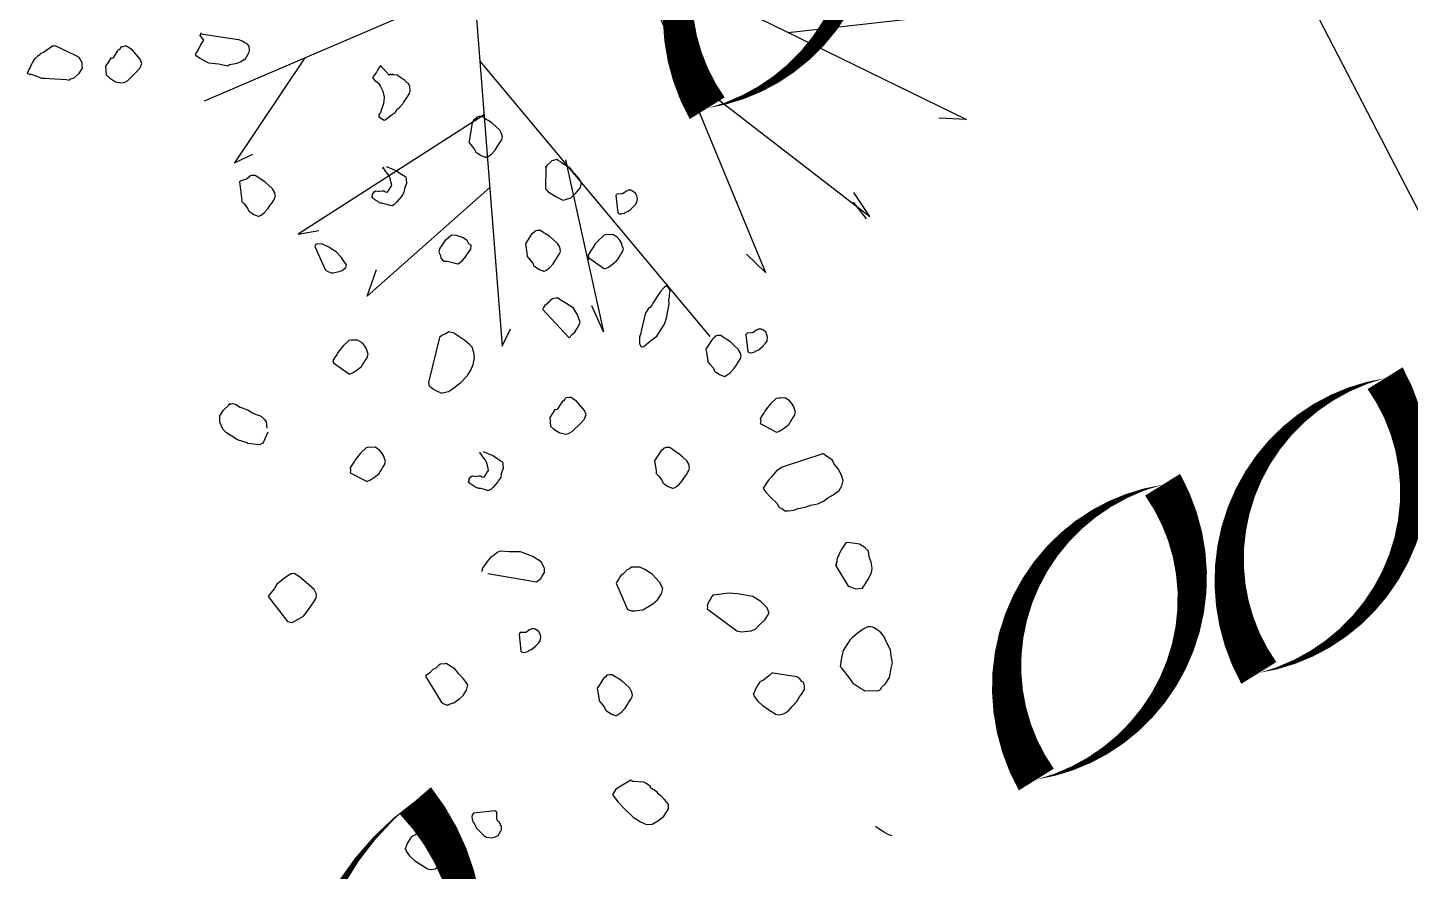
# Model space of a CAD drawing. Header units: millimetres. Extents: x 1754 to 2064, y 960 to 1845.
# Drawn here: x 1911.935 to 1913.611, y 1772.445 to 1773.469 of the extents above; entities that cross this region are included whole.
import ezdxf

# ---------------------------------------------------------------- set-up
doc = ezdxf.new("R2010")
doc.units = ezdxf.units.MM
for name, color, linetype in [('SRAFY-TERÉN', 252, 'Continuous'), ('T_stafaz', 7, 'Continuous'), ('zariz.predmety', 203, 'Continuous')]:
    doc.layers.add(name, color=color, linetype=linetype)

# ---------------------------------------------------------------- blocks, each defined once
blk = doc.blocks.new('STROMLIST03PUD')
at = {"linetype": 'Continuous'}
for p, q in [((-203.3, 822), (-204.2, 821.5)), ((-198.7, 824.8), (-203.3, 822)), ((-194.9, 824.6), (-198.7, 824.8)), ((-192, 823.9), (-194.9, 824.6)), ((-188, 821.4), (-192, 823.9)), ((-35.3, 822), (-42.8, 770.4)), ((-35.3, 822), (-36.2, 821.5)), ((-34.4, 822.6), (-35.3, 822)), ((-30.8, 824.7), (-34.4, 822.6)), ((-28, 826.4), (-30.8, 824.7)), ((-23.5, 829.1), (-28, 826.4)), ((-18.2, 828.6), (-23.5, 829.1)), ((-10.7, 830.6), (-18.2, 828.6)), ((-2.1, 830.8), (-10.7, 830.6)), ((4.6, 829.9), (-2.1, 830.8)), ((9.7, 825.5), (4.6, 829.9)), ((13, 820), (9.7, 825.5)), ((-204.8, 810), (-207.5, 803.8)), ((-204.2, 821.5), (-205.8, 818)), ((-205.8, 818), (-205.3, 817.1)), ((-205.3, 817.1), (-205.6, 815.7)), ((-205.6, 815.7), (-205.5, 813.2)), ((-205.5, 813.2), (-204.9, 812.3)), ((-204.9, 812.3), (-204.8, 810)), ((-186.3, 818.6), (-188, 821.4)), ((-184.5, 813.5), (-186.3, 818.6)), ((-183.2, 809.3), (-184.5, 813.5)), ((-183, 806.9), (-183.2, 809.3)), ((-183.2, 803.1), (-183, 806.9)), ((-118.5, 805.6), (-119.8, 803.6)), ((-116.5, 810.5), (-118.5, 805.6)), ((-111, 813.8), (-116.5, 810.5)), ((-106.8, 815), (-111, 813.8)), ((-102.1, 815.4), (-106.8, 815)), ((-99.2, 814.7), (-102.1, 815.4)), ((-95.3, 814.5), (-99.2, 814.7)), ((-92.2, 811.3), (-95.3, 814.5)), ((-90.1, 807.8), (-92.2, 811.3)), ((-88.4, 805), (-90.1, 807.8)), ((-87.3, 803.2), (-88.4, 805)), ((14.7, 811.1), (13, 820)), ((15.2, 804), (14.7, 811.1)), ((78, 806.9), (74.1, 800.9)), ((82.7, 813.5), (78, 806.9)), ((89.1, 817.4), (82.7, 813.5)), ((95.1, 819.7), (89.1, 817.4)), ((101.5, 817.4), (95.1, 819.7)), ((108.2, 816.5), (101.5, 817.4)), ((115.5, 814.6), (108.2, 816.5)), ((120.1, 811.1), (115.5, 814.6)), ((125.9, 803.6), (120.1, 811.1)), ((-207.5, 803.8), (-207, 802.8)), ((-207, 802.8), (-206.4, 801.9)), ((-206.4, 801.9), (-186.8, 794.7)), ((-186.8, 794.7), (-186, 795.2)), ((-186, 795.2), (-185, 795.8)), ((-185, 795.8), (-183.7, 797.8)), ((-183.7, 797.8), (-183.4, 799.2)), ((-183.4, 799.2), (-182.7, 802.2)), ((-182.7, 802.2), (-183.2, 803.1)), ((-119.8, 803.6), (-120.5, 800.7)), ((-120.5, 800.7), (-117.9, 792.2)), ((-117.9, 792.2), (-115.6, 786.2)), ((-85.7, 800.4), (-87.3, 803.2)), ((-84.2, 793.9), (-85.7, 800.4)), ((-83.3, 788.2), (-84.2, 793.9)), ((-83.4, 784.4), (-83.3, 788.2)), ((14.1, 781), (16.3, 789.8)), ((16.7, 797.4), (15.2, 804)), ((16.3, 796), (16.7, 797.4)), ((16.3, 789.8), (16.3, 796)), ((74.1, 800.9), (73.8, 799.4)), ((73.8, 799.4), (75.4, 796.8)), ((75.4, 796.8), (77.6, 793.1)), ((77.6, 793.1), (79.3, 790.3)), ((79.3, 790.3), (80.9, 787.7)), ((129.8, 797.1), (125.9, 803.6)), ((129.2, 785.6), (131.9, 793.4)), ((130.9, 795.3), (129.8, 797.1)), ((131.9, 793.4), (130.9, 795.3)), ((189.1, 789.3), (185.4, 787.1)), ((195.6, 790.8), (189.1, 789.3)), ((205.6, 790.7), (195.6, 790.8)), ((214.2, 790.8), (205.6, 790.7)), ((223.6, 787.7), (214.2, 790.8)), ((-218.6, 774), (-220.3, 770.4)), ((-214, 776.6), (-218.6, 774)), ((-211.3, 778.3), (-214, 776.6)), ((-206.8, 781.1), (-211.3, 778.3)), ((-200.8, 783.4), (-206.8, 781.1)), ((-194.7, 785.8), (-200.8, 783.4)), ((-190, 786.2), (-194.7, 785.8)), ((-185.6, 785.1), (-190, 786.2)), ((-183.1, 782.9), (-185.6, 785.1)), ((-182, 781.1), (-183.1, 782.9)), ((-179.8, 777.4), (-182, 781.1)), ((-178.1, 774.6), (-179.8, 777.4)), ((-175.4, 770.1), (-178.1, 774.6)), ((-115.6, 786.2), (-112.8, 781.6)), ((-112.8, 781.6), (-111.8, 779.9)), ((-111.8, 779.9), (-110.1, 777.1)), ((-110.1, 777.1), (-107.4, 772.5)), ((-107.4, 772.5), (-104.4, 771.9)), ((-104.4, 771.9), (-101.9, 769.6)), ((-101.9, 769.6), (-84.7, 782.4)), ((-84.7, 782.4), (-83.8, 783)), ((-83.8, 783), (-83.4, 784.4)), ((12.1, 769.9), (13.2, 774.3)), ((13.2, 774.3), (14.1, 781)), ((80.9, 787.7), (83.4, 785.4)), ((83.4, 785.4), (85.1, 782.6)), ((85.1, 782.6), (87.7, 780.5)), ((87.7, 780.5), (89.7, 779.2)), ((89.7, 779.2), (90.7, 777.4)), ((90.7, 777.4), (91.7, 778)), ((91.7, 778), (92.2, 777.1)), ((92.2, 777.1), (92.7, 776.1)), ((92.7, 776.1), (122.1, 778.9)), ((122.1, 778.9), (129.2, 785.6)), ((178.7, 781.9), (177, 778.4)), ((177, 778.4), (177.1, 772.2)), ((177.1, 772.2), (178.7, 763.2)), ((180.8, 784.4), (178.7, 781.9)), ((185.4, 787.1), (180.8, 784.4)), ((229.3, 786.2), (223.6, 787.7)), ((234.5, 781.9), (229.3, 786.2)), ((243.6, 775), (234.5, 781.9)), ((248.5, 766.7), (243.6, 775)), ((-423.9, 754.5), (-424.9, 754.1)), ((-419.4, 757.3), (-423.9, 754.5)), ((-415.6, 757.1), (-419.4, 757.3)), ((-412.6, 756.4), (-415.6, 757.1)), ((-408.6, 753.8), (-412.6, 756.4)), ((-220.6, 769), (-221, 767.5)), ((-221, 767.5), (-219.9, 765.7)), ((-220.3, 770.4), (-220.6, 769)), ((-219.9, 765.7), (-219.2, 762.4)), ((-219.2, 762.4), (-212.6, 751.5)), ((-176.8, 751.8), (-172.8, 755.5)), ((-173, 764.1), (-175.4, 770.1)), ((-172.1, 758.5), (-173, 764.1)), ((-172.8, 755.5), (-171.9, 756.1)), ((-172.4, 756.9), (-172.1, 758.5)), ((-171.9, 756.1), (-172.4, 756.9)), ((-42.8, 770.4), (-41.7, 762.4)), ((-41.7, 762.4), (-37.7, 753.6)), ((8.1, 753.8), (10.5, 760.2)), ((10.5, 760.2), (11, 765.5)), ((11, 765.5), (12.1, 769.9)), ((178.7, 763.2), (180.7, 755.7)), ((180.7, 755.7), (181.9, 751.6)), ((250.4, 761.6), (248.5, 766.7)), ((248.9, 749.6), (251.8, 755.1)), ((252, 759), (250.4, 761.6)), ((251.8, 755.1), (252, 759)), ((-425.4, 742.5), (-428.2, 736.3)), ((-424.9, 754.1), (-426.5, 750.5)), ((-426.5, 750.5), (-425.9, 749.6)), ((-425.9, 749.6), (-426.3, 748.2)), ((-426.3, 748.2), (-426.1, 745.8)), ((-426.1, 745.8), (-425.6, 744.9)), ((-425.6, 744.9), (-425.4, 742.5)), ((-407, 751.1), (-408.6, 753.8)), ((-405.2, 746), (-407, 751.1)), ((-403.9, 741.8), (-405.2, 746)), ((-403.7, 739.4), (-403.9, 741.8)), ((-403.8, 735.6), (-403.7, 739.4)), ((-301, 741.8), (-301.9, 741.3)), ((-301.9, 741.3), (-301.2, 737.9)), ((-301.2, 737.9), (-298.9, 731.9)), ((-296.9, 743), (-301, 741.8)), ((-293.9, 742.3), (-296.9, 743)), ((-291.4, 740.1), (-293.9, 742.3)), ((-287.9, 738.5), (-291.4, 740.1)), ((-285.4, 736.3), (-287.9, 738.5)), ((-212.6, 751.5), (-212, 750.6)), ((-212, 750.6), (-198.4, 746.4)), ((-198.4, 746.4), (-197.8, 745.5)), ((-197.8, 745.5), (-193.6, 746.7)), ((-193.6, 746.7), (-187, 748.3)), ((-187, 748.3), (-183.2, 748)), ((-183.2, 748), (-182.3, 748.6)), ((-182.3, 748.6), (-181.4, 749.2)), ((-181.4, 749.2), (-176.8, 751.8)), ((-37.7, 753.6), (-35.8, 748.5)), ((-35.8, 748.5), (-34.2, 745.8)), ((-34.2, 745.8), (-31.4, 741.3)), ((-31.4, 741.3), (-29.8, 738.5)), ((-29.8, 738.5), (-24.1, 739.4)), ((-24.1, 739.4), (-16.7, 741.4)), ((-16.7, 741.4), (-5.6, 745.6)), ((-5.6, 745.6), (-1.7, 745.4)), ((-1.7, 745.4), (-0.8, 745.9)), ((-0.8, 745.9), (1.9, 747.6)), ((1.9, 747.6), (6.5, 750.4)), ((6.5, 750.4), (8.1, 753.8)), ((181.9, 751.6), (184.2, 747.9)), ((184.2, 747.9), (189.6, 738.8)), ((189.6, 738.8), (196.7, 733.1)), ((236.1, 735.7), (239.8, 737.9)), ((239.8, 737.9), (242.5, 739.6)), ((242.5, 739.6), (245.3, 741.1)), ((245.3, 741.1), (248.9, 749.6)), ((-428.2, 736.3), (-427.6, 735.4)), ((-427.6, 735.4), (-427.1, 734.4)), ((-427.1, 734.4), (-407.5, 727.2)), ((-407.5, 727.2), (-406.6, 727.8)), ((-406.6, 727.8), (-405.7, 728.2)), ((-405.7, 728.2), (-404.4, 730.4)), ((-404.4, 730.4), (-404.1, 731.8)), ((-404.1, 731.8), (-403.3, 734.7)), ((-403.3, 734.7), (-403.8, 735.6)), ((-298.9, 731.9), (-295, 725.6)), ((-295, 725.6), (-292.3, 721)), ((-292.3, 721), (-290.1, 717.3)), ((-280.4, 734.3), (-285.4, 736.3)), ((-273.8, 729.6), (-280.4, 734.3)), ((-266.7, 723.9), (-273.8, 729.6)), ((-261.1, 718.7), (-266.7, 723.9)), ((196.7, 733.1), (205.3, 727.1)), ((205.3, 727.1), (206.3, 727.7)), ((206.3, 727.7), (207.7, 727.4)), ((207.7, 727.4), (208.6, 727.9)), ((208.6, 727.9), (224.1, 731)), ((224.1, 731), (229.8, 731.9)), ((229.8, 731.9), (236.1, 735.7)), ((-388.4, 705.4), (-389.7, 703.4)), ((-386.4, 710.3), (-388.4, 705.4)), ((-380.9, 713.7), (-386.4, 710.3)), ((-376.7, 714.9), (-380.9, 713.7)), ((-372, 715.2), (-376.7, 714.9)), ((-369.1, 714.6), (-372, 715.2)), ((-365.2, 714.3), (-369.1, 714.6)), ((-362.1, 711.2), (-365.2, 714.3)), ((-360, 707.7), (-362.1, 711.2)), ((-358.3, 704.9), (-360, 707.7)), ((-357.2, 703.1), (-358.3, 704.9)), ((-290.1, 717.3), (-289, 715.6)), ((-289, 715.6), (-288.4, 714.6)), ((-288.4, 714.6), (-286.8, 711.9)), ((-286.8, 711.9), (-287.1, 710.4)), ((-287.1, 710.4), (-283.3, 704)), ((-256.2, 710.4), (-261.1, 718.7)), ((-252.3, 704), (-256.2, 710.4)), ((-497.8, 689.3), (-498.9, 684.9)), ((-496, 690.4), (-497.8, 689.3)), ((-493.3, 692), (-496, 690.4)), ((-490.6, 693.6), (-493.3, 692)), ((-481.4, 699.1), (-490.6, 693.6)), ((-474.9, 700.7), (-481.4, 699.1)), ((-466.5, 703.2), (-474.9, 700.7)), ((-459.4, 703.8), (-466.5, 703.2)), ((-454.8, 700.2), (-459.4, 703.8)), ((-450.8, 691.5), (-454.8, 700.2)), ((-448.7, 684.1), (-450.8, 691.5)), ((-389.7, 703.4), (-390.4, 700.4)), ((-390.4, 700.4), (-387.8, 692.1)), ((-387.8, 692.1), (-385.5, 686.1)), ((-355.6, 700.3), (-357.2, 703.1)), ((-354.1, 693.8), (-355.6, 700.3)), ((-353.2, 688.1), (-354.1, 693.8)), ((-353.3, 684.3), (-353.2, 688.1)), ((-283.3, 704), (-282.8, 703.1)), ((-282.8, 703.1), (-266, 689.6)), ((-266, 689.6), (-264, 688.3)), ((-264, 688.3), (-260.3, 684.3)), ((-250.6, 695.1), (-252.3, 704)), ((-247.9, 684.3), (-250.6, 695.1)), ((408.6, 686.5), (414.2, 690)), ((414.2, 690), (417, 693.1)), ((-498.9, 684.9), (-499.3, 683.4)), ((-499.3, 683.4), (-496.7, 675.1)), ((-496.7, 675.1), (-495.6, 673.3)), ((-495.6, 673.3), (-496.5, 672.7)), ((-495.6, 673.3), (-472.3, 661.3)), ((-459, 667.9), (-450.4, 674.4)), ((-450.4, 674.4), (-449.7, 677.3)), ((-449.7, 677.3), (-448.7, 684.1)), ((-385.5, 686.1), (-382.7, 681.5)), ((-382.7, 681.5), (-381.6, 679.7)), ((-381.6, 679.7), (-380, 677)), ((-380, 677), (-377.2, 672.4)), ((-377.2, 672.4), (-374.3, 671.7)), ((-374.3, 671.7), (-354.6, 682.3)), ((-374.3, 671.7), (-371.7, 669.5)), ((-354.6, 682.3), (-353.7, 682.9)), ((-353.7, 682.9), (-353.3, 684.3)), ((-260.3, 684.3), (-256.9, 682.7)), ((-256.9, 682.7), (-253.4, 681.1)), ((-253.4, 681.1), (-249.6, 680.9)), ((-249.6, 680.9), (-248.6, 681.4)), ((-248.6, 681.4), (-247.9, 684.3)), ((92.4, 675.4), (82.4, 669.4)), ((102.7, 679.1), (92.4, 675.4)), ((109.4, 678.2), (102.7, 679.1)), ((114.4, 670), (109.4, 678.2)), ((193.7, 674.6), (177.1, 650.6)), ((194.8, 675.3), (193.7, 674.6)), ((197.1, 676.6), (194.8, 675.3)), ((201.2, 677.5), (197.1, 676.6)), ((203.5, 679), (201.2, 677.5)), ((205.3, 678.4), (203.5, 679)), ((207.1, 678), (205.3, 678.4)), ((211.4, 676), (207.1, 678)), ((214.9, 670.3), (211.4, 676)), ((398.3, 680.3), (400.6, 681.7)), ((400.6, 681.7), (408.6, 686.5)), ((-472.3, 661.3), (-468.1, 662.5)), ((-468.1, 662.5), (-463.5, 665.3)), ((-463.5, 665.3), (-459, 667.9)), ((-125.9, 654.7), (-126.2, 653.3)), ((-124.2, 658.2), (-125.9, 654.7)), ((-119.7, 660.9), (-124.2, 658.2)), ((-116.9, 662.5), (-119.7, 660.9)), ((-112.4, 665.3), (-116.9, 662.5)), ((-106.4, 667.6), (-112.4, 665.3)), ((-100.4, 670.1), (-106.4, 667.6)), ((-95.6, 670.4), (-100.4, 670.1)), ((-91.2, 669.3), (-95.6, 670.4)), ((-88.7, 667.2), (-91.2, 669.3)), ((-87.6, 665.3), (-88.7, 667.2)), ((-85.4, 661.6), (-87.6, 665.3)), ((-83.7, 658.9), (-85.4, 661.6)), ((-81, 654.4), (-83.7, 658.9)), ((-78.7, 648.4), (-81, 654.4)), ((71.6, 654.3), (66.2, 644.8)), ((82.4, 669.4), (71.6, 654.3)), ((117.4, 660.7), (114.4, 670)), ((119.3, 655.6), (117.4, 660.7)), ((119.3, 649.4), (119.3, 655.6)), ((216.9, 666.8), (214.9, 670.3)), ((220.4, 661.2), (216.9, 666.8)), ((223.3, 653.6), (220.4, 661.2)), ((-572.6, 638.1), (-577.2, 635.5)), ((-566.5, 640.6), (-572.6, 638.1)), ((-560.5, 642.9), (-566.5, 640.6)), ((-555.8, 643.2), (-560.5, 642.9)), ((-551.4, 642.2), (-555.8, 643.2)), ((-548.9, 640), (-551.4, 642.2)), ((-547.8, 638.1), (-548.9, 640)), ((-545.6, 634.6), (-547.8, 638.1)), ((-422.2, 637.9), (-425, 636.2)), ((-417.7, 640.7), (-422.2, 637.9)), ((-411.7, 643), (-417.7, 640.7)), ((-405.7, 645.4), (-411.7, 643)), ((-400.9, 645.8), (-405.7, 645.4)), ((-396.6, 644.7), (-400.9, 645.8)), ((-394, 642.5), (-396.6, 644.7)), ((-392.9, 640.7), (-394, 642.5)), ((-390.7, 637), (-392.9, 640.7)), ((-126.2, 653.3), (-126.6, 651.8)), ((-126.6, 651.8), (-125.5, 649.9)), ((-125.5, 649.9), (-124.8, 646.7)), ((-124.8, 646.7), (-118.2, 635.7)), ((-82.4, 636.1), (-78.4, 639.8)), ((-77.7, 642.7), (-78.7, 648.4)), ((-78.4, 639.8), (-77.5, 640.4)), ((-78.1, 641.2), (-77.7, 642.7)), ((-77.5, 640.4), (-78.1, 641.2)), ((66.2, 644.8), (60.4, 627.7)), ((111.5, 633.5), (114.9, 638)), ((114.9, 638), (119.3, 649.4)), ((177.1, 650.6), (175.9, 649.9)), ((175.9, 649.9), (177.5, 644.7)), ((177.5, 644.7), (179.3, 636.5)), ((226.3, 646.1), (223.3, 653.6)), ((225.4, 634.7), (226.8, 640.1)), ((226.8, 640.1), (226.3, 646.1)), ((-586.5, 626.1), (-586.8, 624.7)), ((-586.8, 624.7), (-585.7, 622.9)), ((-586.1, 627.6), (-586.5, 626.1)), ((-584.5, 631), (-586.1, 627.6)), ((-585.7, 622.9), (-585, 619.6)), ((-579.9, 633.8), (-584.5, 631)), ((-577.2, 635.5), (-579.9, 633.8)), ((-544, 631.8), (-545.6, 634.6)), ((-541.2, 627.2), (-544, 631.8)), ((-538.8, 621.2), (-541.2, 627.2)), ((-537.9, 615.5), (-538.8, 621.2)), ((-431.6, 628.6), (-431.9, 627.1)), ((-431.9, 627.1), (-430.8, 625.3)), ((-431.2, 630), (-431.6, 628.6)), ((-429.6, 633.6), (-431.2, 630)), ((-430.8, 625.3), (-430.1, 622)), ((-430.1, 622), (-423.5, 611.1)), ((-425, 636.2), (-429.6, 633.6)), ((-389.1, 634.2), (-390.7, 637)), ((-386.3, 629.7), (-389.1, 634.2)), ((-384, 623.7), (-386.3, 629.7)), ((-383, 618), (-384, 623.7)), ((-335.3, 623.2), (-343.5, 618.2)), ((-327.1, 628.1), (-335.3, 623.2)), ((-317.6, 628.9), (-327.1, 628.1)), ((-308.4, 628.1), (-317.6, 628.9)), ((-304.3, 623.2), (-308.4, 628.1)), ((-300.4, 616.8), (-304.3, 623.2)), ((-118.2, 635.7), (-117.6, 634.8)), ((-117.6, 634.8), (-104, 630.7)), ((-104, 630.7), (-103.4, 629.7)), ((-103.4, 629.7), (-99.2, 631)), ((-99.2, 631), (-92.7, 632.5)), ((-92.7, 632.5), (-88.8, 632.2)), ((-88.8, 632.2), (-87.9, 632.8)), ((-87.9, 632.8), (-87, 633.3)), ((-87, 633.3), (-82.4, 636.1)), ((60.4, 627.7), (59.5, 627.1)), ((59.5, 627.1), (61.1, 624.3)), ((61.1, 624.3), (62.2, 622.6)), ((62.2, 622.6), (64.4, 618.9)), ((71.5, 613.2), (111.5, 633.5)), ((179.3, 636.5), (179.1, 631.7)), ((179.1, 631.7), (179.8, 630.6)), ((179.8, 630.6), (180.5, 629.5)), ((180.5, 629.5), (183.9, 623.7)), ((183.9, 623.7), (188.5, 618.7)), ((199.2, 618.9), (206.7, 621.9)), ((206.7, 621.9), (212.4, 625.3)), ((212.4, 625.3), (215.8, 627.3)), ((215.8, 627.3), (220.4, 630.1)), ((220.4, 630.1), (222.7, 631.5)), ((222.7, 631.5), (225.4, 634.7)), ((-585, 619.6), (-583.9, 617.8)), ((-583.9, 617.8), (-583.3, 616.8)), ((-583.3, 616.8), (-564.2, 603.5)), ((-563.6, 602.6), (-559.4, 603.9)), ((-559.4, 603.9), (-552.9, 605.3)), ((-552.9, 605.3), (-549, 605.2)), ((-549, 605.2), (-548.1, 605.8)), ((-548.1, 605.8), (-547.2, 606.3)), ((-547.2, 606.3), (-542.6, 609)), ((-542.6, 609), (-538.6, 612.7)), ((-538.6, 612.7), (-537.7, 613.2)), ((-538.3, 614.1), (-537.9, 615.5)), ((-537.7, 613.2), (-538.3, 614.1)), ((-423.5, 611.1), (-423, 610.2)), ((-423, 610.2), (-409.3, 606)), ((-409.3, 606), (-408.7, 605.1)), ((-408.7, 605.1), (-404.6, 606.3)), ((-404.6, 606.3), (-398, 607.9)), ((-398, 607.9), (-394.2, 607.6)), ((-394.2, 607.6), (-393.3, 608.2)), ((-393.3, 608.2), (-392.3, 608.8)), ((-392.3, 608.8), (-387.8, 611.4)), ((-387.8, 611.4), (-383.8, 615.1)), ((-383.8, 615.1), (-382.9, 615.7)), ((-383.4, 616.5), (-383, 618)), ((-382.9, 615.7), (-383.4, 616.5)), ((-347.5, 614.5), (-348.5, 610.2)), ((-348.5, 610.2), (-347.8, 607)), ((-347.8, 607), (-346.8, 605.1)), ((-346.2, 616.7), (-347.5, 614.5)), ((-346.8, 605.1), (-347.1, 603.6)), ((-347.1, 603.6), (-346, 601.9)), ((-343.5, 618.2), (-346.2, 616.7)), ((-342.5, 594), (-297.3, 607.5)), ((-299.2, 612.7), (-300.4, 616.8)), ((-297.3, 607.5), (-299.2, 612.7)), ((64.4, 618.9), (68, 614.9)), ((68, 614.9), (69.5, 614.5)), ((69.5, 614.5), (71.5, 613.2)), ((188.5, 618.7), (189.1, 617.6)), ((189.1, 617.6), (190.3, 618.2)), ((190.3, 618.2), (192.1, 617.8)), ((192.1, 617.8), (199.2, 618.9)), ((-564.2, 603.5), (-563.6, 602.6)), ((-346, 601.9), (-345.3, 598.5)), ((-345.3, 598.5), (-343.7, 595.9)), ((-343.7, 595.9), (-343.1, 594.9)), ((-343.1, 594.9), (-342.5, 594)), ((-233.1, 572.9), (-233.5, 571.5)), ((-233.5, 571.5), (-232.9, 570.5)), ((-232.3, 575.8), (-233.1, 572.9)), ((-232.9, 570.5), (-232.3, 569.6)), ((-231.1, 577.8), (-232.3, 575.8)), ((-230.2, 578.4), (-231.1, 577.8)), ((-229.2, 578.9), (-230.2, 578.4)), ((-223.8, 582.2), (-229.2, 578.9)), ((-217.2, 583.6), (-223.8, 582.2)), ((-209.8, 585.7), (-217.2, 583.6)), ((-204.4, 585.2), (-209.8, 585.7)), ((-200.8, 581.2), (-204.4, 585.2)), ((-200.3, 580.2), (-200.8, 581.2)), ((-197.9, 574.2), (-200.3, 580.2)), ((-193.5, 560.7), (-197.9, 574.2)), ((4.6, 571.8), (-4.5, 566.3)), ((17.2, 575.6), (4.6, 571.8)), ((25.8, 575.8), (17.2, 575.6)), ((30.9, 571.4), (25.8, 575.8)), ((35.3, 564.1), (30.9, 571.4)), ((-680.5, 553.5), (-679.6, 554)), ((-677.8, 555.1), (-679.6, 554)), ((-679.6, 554), (-679.4, 551.7)), ((-677.4, 556.6), (-678.4, 556)), ((-678.4, 556), (-677.8, 555.1)), ((-674.8, 560.6), (-677.4, 556.6)), ((-673.1, 561.7), (-674.8, 560.6)), ((-672.1, 562.3), (-673.1, 561.7)), ((-669.4, 563.8), (-672.1, 562.3)), ((-665.7, 566), (-669.4, 563.8)), ((-661.5, 567.4), (-665.7, 566)), ((-659.7, 568.5), (-661.5, 567.4)), ((-655.9, 568.3), (-659.7, 568.5)), ((-651, 566.3), (-655.9, 568.3)), ((-648.4, 564), (-651, 566.3)), ((-645.7, 559.5), (-648.4, 564)), ((-641.9, 553.1), (-645.7, 559.5)), ((-232.3, 569.6), (-231.2, 567.8)), ((-231.2, 567.8), (-231.6, 566.4)), ((-231.6, 566.4), (-231.1, 565.4)), ((-231.1, 565.4), (-225.6, 556.3)), ((-226, 554.8), (-226.8, 554.2)), ((-226.8, 554.2), (-224.1, 549.7)), ((-225.6, 556.3), (-226, 554.8)), ((-193.9, 553), (-193.1, 555.9)), ((-193.1, 555.9), (-193.5, 560.7)), ((-10.7, 560.1), (-14, 553.1)), ((-9.5, 562.1), (-10.7, 560.1)), ((-4.5, 566.3), (-9.5, 562.1)), ((37.3, 556.7), (35.3, 564.1)), ((38.4, 542.5), (37.3, 556.7)), ((-679.4, 551.7), (-694.4, 547.6)), ((-694.4, 547.6), (-693.8, 546.7)), ((-693.8, 546.7), (-692.2, 544)), ((-692.2, 544), (-690.5, 541.2)), ((-690.5, 541.2), (-689.4, 539.5)), ((-689.4, 539.5), (-686.7, 534.9)), ((-676.3, 536.1), (-671.6, 536.6)), ((-671.6, 536.6), (-665.3, 536.6)), ((-665.3, 536.6), (-658, 534.7)), ((-640.7, 551.2), (-641.9, 553.1)), ((-638.4, 545.2), (-640.7, 551.2)), ((-637.6, 542), (-638.4, 545.2)), ((-635.5, 538.3), (-637.6, 542)), ((-634.5, 532.7), (-635.5, 538.3)), ((-469.5, 538.8), (-471.5, 533.9)), ((-463.2, 545), (-469.5, 538.8)), ((-457.8, 548.4), (-463.2, 545)), ((-453.1, 548.7), (-457.8, 548.4)), ((-450.3, 550.4), (-453.1, 548.7)), ((-446.3, 547.8), (-450.3, 550.4)), ((-443.6, 543.2), (-446.3, 547.8)), ((-439.7, 536.8), (-443.6, 543.2)), ((-438.4, 532.7), (-439.7, 536.8)), ((-224.1, 549.7), (-220.8, 544.2)), ((-220.8, 544.2), (-215.9, 542.2)), ((-215.9, 542.2), (-211, 540.2)), ((-211, 540.2), (-205.9, 542.1)), ((-205.9, 542.1), (-198.6, 546.5)), ((-198.6, 546.5), (-193.9, 553)), ((-14, 553.1), (-13.2, 549.9)), ((-13.2, 549.9), (-13.5, 546)), ((-13.5, 546), (-12.9, 545.1)), ((-12.9, 545.1), (-11.1, 540)), ((-11.1, 540), (-10.9, 537.7)), ((-10.9, 537.7), (-9.8, 535.8)), ((36, 536), (38.4, 542.5)), ((-686.7, 534.9), (-685.1, 532.1)), ((-685.1, 532.1), (-684.1, 532.7)), ((-684.1, 532.7), (-680.9, 533.4)), ((-680.9, 533.4), (-678.1, 535)), ((-678.1, 535), (-676.3, 536.1)), ((-658, 534.7), (-654, 532.1)), ((-654, 532.1), (-650, 529.6)), ((-650, 529.6), (-646.4, 525.5)), ((-646.4, 525.5), (-643.3, 522.4)), ((-643.3, 522.4), (-642.2, 520.7)), ((-642.2, 520.7), (-641.1, 518.9)), ((-639.6, 518.4), (-635.1, 521.2)), ((-635.1, 521.2), (-633.2, 522.3)), ((-632.9, 523.8), (-634.5, 532.7)), ((-633.2, 522.3), (-632.9, 523.8)), ((-471.5, 533.9), (-470.2, 529.7)), ((-470.2, 529.7), (-469.3, 524.1)), ((-469.3, 524.1), (-466, 518.5)), ((-445.7, 515.9), (-439.2, 523.5)), ((-439.2, 523.5), (-438.3, 524.1)), ((-437, 526.1), (-438.4, 532.7)), ((-438.3, 524.1), (-437, 526.1)), ((-9.8, 535.8), (-7.6, 532.2)), ((-7.6, 532.2), (-6, 529.4)), ((-6, 529.4), (-4.8, 527.7)), ((-4.8, 527.7), (29.6, 526)), ((29.6, 526), (33.6, 529.7)), ((33.6, 529.7), (35.3, 533.1)), ((35.3, 533.1), (36, 536)), ((-641.1, 518.9), (-640.2, 519.4)), ((-640.2, 519.4), (-639.6, 518.4)), ((-581.5, 500.1), (-571.6, 508.5)), ((-571.6, 508.5), (-567, 511.2)), ((-567, 511.2), (-562.5, 514)), ((-562.5, 514), (-559.8, 515.6)), ((-559.8, 515.6), (-556.8, 514.9)), ((-556.8, 514.9), (-551.9, 512.9)), ((-551.9, 512.9), (-547.7, 508)), ((-547.7, 508), (-543.7, 505.4)), ((-543.7, 505.4), (-542, 502.6)), ((-466, 518.5), (-464.4, 515.9)), ((-464.4, 515.9), (-463.2, 514)), ((-463.2, 514), (-460.7, 511.9)), ((-460.7, 511.9), (-459.2, 511.4)), ((-459.2, 511.4), (-455.4, 511.3)), ((-455.4, 511.3), (-452.5, 510.5)), ((-452.5, 510.5), (-449.2, 511.3)), ((-449.2, 511.3), (-447.4, 512.4)), ((-447.4, 512.4), (-445.7, 515.9)), ((-581.6, 496.3), (-582.2, 497.2)), ((-581.1, 495.3), (-581.6, 496.3)), ((-580.2, 495.8), (-581.1, 495.3)), ((-579.2, 496.4), (-580.2, 495.8)), ((-576.9, 496.6), (-579.2, 496.4)), ((-573.6, 497.4), (-576.9, 496.6)), ((-570.3, 498.1), (-573.6, 497.4)), ((-566.5, 498), (-570.3, 498.1)), ((-562.1, 496.8), (-566.5, 498)), ((-557.7, 495.7), (-562.1, 496.8)), ((-556.1, 493), (-557.7, 495.7)), ((-555.5, 492.1), (-556.1, 493)), ((-555, 491.2), (-555.5, 492.1)), ((-553.9, 489.4), (-555, 491.2)), ((-554.1, 485.5), (-552.8, 487.5)), ((-553.4, 488.4), (-553.9, 489.4)), ((-552.8, 487.5), (-553.4, 488.4)), ((-542, 502.6), (-540.4, 500)), ((-540.4, 500), (-536.9, 492.1)), ((-536.9, 492.1), (-535.6, 487.9)), ((-535.6, 487.9), (-535.4, 485.5)), ((-356.3, 488.9), (-363.6, 484.5)), ((-349.9, 492.7), (-356.3, 488.9)), ((-343, 495.6), (-349.9, 492.7)), ((-338.8, 497), (-343, 495.6)), ((-332.1, 496.1), (-338.8, 497)), ((-325.7, 493.7), (-332.1, 496.1)), ((-319.1, 488.9), (-325.7, 493.7)), ((-314.4, 483.2), (-319.1, 488.9)), ((116.6, 486.5), (110.6, 484.2)), ((121.4, 486.8), (116.6, 486.5)), ((125.8, 485.7), (121.4, 486.8)), ((-560.4, 475.5), (-559.1, 477.5)), ((-560.3, 473.1), (-560.4, 475.5)), ((-559.1, 471.3), (-560.3, 473.1)), ((-559.1, 477.5), (-558.3, 478)), ((-558.6, 470.4), (-559.1, 471.3)), ((-556.6, 469), (-558.6, 470.4)), ((-558.3, 478), (-557.9, 479.5)), ((-557.9, 479.5), (-557.1, 482.4)), ((-557.1, 482.4), (-555.9, 484.4)), ((-555.9, 484.4), (-554.1, 485.5)), ((-551.9, 469.5), (-552.7, 468.9)), ((-551, 470), (-551.9, 469.5)), ((-550, 470.6), (-551, 470)), ((-548.2, 471.7), (-550, 470.6)), ((-547.3, 472.1), (-548.2, 471.7)), ((-546.4, 472.7), (-547.3, 472.1)), ((-545.5, 473.3), (-546.4, 472.7)), ((-544.6, 473.8), (-545.5, 473.3)), ((-544.2, 475.3), (-544.6, 473.8)), ((-543.3, 475.8), (-544.2, 475.3)), ((-542, 477.8), (-543.3, 475.8)), ((-539.8, 480.4), (-542, 477.8)), ((-536.7, 483.5), (-539.8, 480.4)), ((-535.4, 485.5), (-536.7, 483.5)), ((-363.6, 484.5), (-368, 479.4)), ((-368, 479.4), (-367.3, 476.2)), ((-367.3, 476.2), (-367.8, 470.8)), ((-367.8, 470.8), (-366.5, 466.7)), ((-310.6, 476.7), (-314.4, 483.2)), ((-306.3, 465.6), (-310.6, 476.7)), ((90.8, 469.7), (90.4, 468.3)), ((91.1, 471.1), (90.8, 469.7)), ((92.8, 474.6), (91.1, 471.1)), ((97.3, 477.4), (92.8, 474.6)), ((100.1, 479), (97.3, 477.4)), ((104.6, 481.7), (100.1, 479)), ((110.6, 484.2), (104.6, 481.7)), ((128.3, 483.6), (125.8, 485.7)), ((129.4, 481.7), (128.3, 483.6)), ((131.6, 478), (129.4, 481.7)), ((133.3, 475.4), (131.6, 478)), ((136, 470.8), (133.3, 475.4)), ((138.4, 464.8), (136, 470.8)), ((-556, 468.1), (-556.6, 469)), ((-554.6, 467.8), (-556, 468.1)), ((-552.7, 468.9), (-554.6, 467.8)), ((-366.5, 466.7), (-323.6, 430.4)), ((-303.9, 453.3), (-306.3, 465.6)), ((-303, 447.7), (-303.9, 453.3)), ((-219.5, 453.2), (-209.7, 461.7)), ((-209.7, 461.7), (-205.1, 464.4)), ((-205.1, 464.4), (-200.5, 467.1)), ((-200.5, 467.1), (-197.8, 468.8)), ((-197.8, 468.8), (-194.9, 468)), ((-194.9, 468), (-190, 466)), ((-190, 466), (-185.8, 461.1)), ((-185.8, 461.1), (-181.7, 458.6)), ((-181.7, 458.6), (-180.1, 455.8)), ((-180.1, 455.8), (-178.4, 453.1)), ((-178.4, 453.1), (-175, 445.2)), ((-68.1, 457.4), (-78.2, 451.3)), ((-59.5, 457.6), (-68.1, 457.4)), ((-54.6, 455.6), (-59.5, 457.6)), ((-51.8, 451), (-54.6, 455.6)), ((90.4, 468.3), (91.5, 466.4)), ((91.5, 466.4), (92.2, 463.1)), ((92.2, 463.1), (98.8, 452.1)), ((134.6, 452.6), (138.6, 456.2)), ((139.3, 459.1), (138.4, 464.8)), ((138.6, 456.2), (139.5, 456.8)), ((138.9, 457.7), (139.3, 459.1)), ((139.5, 456.8), (138.9, 457.7)), ((230.1, 453.8), (226.7, 451.7)), ((234.7, 456.5), (230.1, 453.8)), ((236.5, 456), (234.7, 456.5)), ((238.8, 457.5), (236.5, 456)), ((241.1, 458.8), (238.8, 457.5)), ((244.5, 460.8), (241.1, 458.8)), ((247.5, 461.1), (244.5, 460.8)), ((250.9, 463.1), (247.5, 461.1)), ((256.1, 464.7), (250.9, 463.1)), ((260.2, 465.7), (256.1, 464.7)), ((264.3, 466.6), (260.2, 465.7)), ((268.7, 464.5), (264.3, 466.6)), ((270.7, 461.1), (268.7, 464.5)), ((274.1, 455.3), (270.7, 461.1)), ((276, 447.2), (274.1, 455.3)), ((-311.1, 434.2), (-305.2, 439)), ((-305.2, 439), (-304.5, 441.9)), ((-304.5, 441.9), (-303, 447.7)), ((-219.7, 449.5), (-220.2, 450.3)), ((-219.2, 448.6), (-219.7, 449.5)), ((-218.2, 449), (-219.2, 448.6)), ((-217.3, 449.6), (-218.2, 449)), ((-214.9, 449.8), (-217.3, 449.6)), ((-211.7, 450.6), (-214.9, 449.8)), ((-208.4, 451.2), (-211.7, 450.6)), ((-204.5, 451.1), (-208.4, 451.2)), ((-200.1, 450), (-204.5, 451.1)), ((-195.8, 448.9), (-200.1, 450)), ((-194.1, 446.1), (-195.8, 448.9)), ((-195.2, 435.5), (-194, 437.5)), ((-193.6, 445.2), (-194.1, 446.1)), ((-194, 437.5), (-192.1, 438.7)), ((-193.1, 444.3), (-193.6, 445.2)), ((-192, 442.6), (-193.1, 444.3)), ((-192.1, 438.7), (-190.9, 440.7)), ((-191.4, 441.6), (-192, 442.6)), ((-190.9, 440.7), (-191.4, 441.6)), ((-174.8, 436.7), (-177.9, 433.5)), ((-175, 445.2), (-173.7, 441.1)), ((-173.6, 438.7), (-174.8, 436.7)), ((-173.7, 441.1), (-173.6, 438.7)), ((-90.2, 440.3), (-96.3, 428)), ((-78.2, 451.3), (-90.2, 440.3)), ((-84.1, 393.2), (-48.8, 441.7)), ((-50.2, 448.2), (-51.8, 451)), ((-48.8, 441.7), (-50.2, 448.2)), ((98.8, 452.1), (99.3, 451.2)), ((99.3, 451.2), (113, 447.1)), ((113, 447.1), (113.6, 446.1)), ((113.6, 446.1), (117.8, 447.5)), ((117.8, 447.5), (124.3, 448.9)), ((124.3, 448.9), (128.2, 448.8)), ((128.2, 448.8), (129.1, 449.2)), ((129.1, 449.2), (130, 449.8)), ((130, 449.8), (134.6, 452.6)), ((219.9, 439.9), (217.6, 438.4)), ((217.6, 438.4), (219.2, 417.7)), ((226.7, 451.7), (219.9, 439.9)), ((274.2, 432.1), (276.7, 438.3)), ((276.7, 438.3), (276, 447.2)), ((-323.6, 430.4), (-319.3, 429.3)), ((-319.3, 429.3), (-316.5, 431)), ((-316.5, 431), (-313.8, 432.5)), ((-313.8, 432.5), (-311.1, 434.2)), ((-198.5, 428.6), (-197.2, 430.6)), ((-198.3, 426.3), (-198.5, 428.6)), ((-197.2, 424.4), (-198.3, 426.3)), ((-197.2, 430.6), (-196.3, 431.2)), ((-196.7, 423.5), (-197.2, 424.4)), ((-194.7, 422.3), (-196.7, 423.5)), ((-196.3, 431.2), (-196, 432.7)), ((-196, 432.7), (-195.2, 435.5)), ((-194.1, 421.3), (-194.7, 422.3)), ((-192.7, 421), (-194.1, 421.3)), ((-190.9, 422.1), (-192.7, 421)), ((-190, 422.6), (-190.9, 422.1)), ((-189, 423.2), (-190, 422.6)), ((-188.1, 423.8), (-189, 423.2)), ((-186.3, 424.9), (-188.1, 423.8)), ((-185.4, 425.3), (-186.3, 424.9)), ((-184.5, 425.9), (-185.4, 425.3)), ((-183.6, 426.4), (-184.5, 425.9)), ((-182.6, 427), (-183.6, 426.4)), ((-182.3, 428.4), (-182.6, 427)), ((-181.4, 429), (-182.3, 428.4)), ((-180.1, 431), (-181.4, 429)), ((-177.9, 433.5), (-180.1, 431)), ((-96.3, 428), (-101.9, 418.5)), ((245, 416.2), (258.9, 421.4)), ((258.9, 421.4), (268, 426.9)), ((268, 426.9), (274.2, 432.1)), ((-824.8, 369), (-798.4, 407)), ((-798.4, 407), (-794.4, 410.5)), ((-794.4, 410.5), (-792.6, 411.6)), ((-792.6, 411.6), (-789.9, 413.3)), ((-789.9, 413.3), (-785.6, 414.6)), ((-785.6, 414.6), (-780.8, 412.6)), ((-780.8, 412.6), (-778.2, 410.4)), ((-778.2, 410.4), (-776.5, 407.6)), ((-776.5, 407.6), (-774.9, 405)), ((-774.9, 405), (-773.2, 402.2)), ((-506.6, 402.4), (-515, 399.8)), ((-500.9, 403.3), (-506.6, 402.4)), ((-495.3, 404.2), (-500.9, 403.3)), ((-492.7, 402.1), (-495.3, 404.2)), ((-101.9, 418.5), (-102, 414.6)), ((-102, 414.6), (-100.7, 410.5)), ((-100.7, 410.5), (-99.8, 404.8)), ((-99.8, 404.8), (-97.5, 398.8)), ((0.5, 403.1), (-2.3, 396.7)), ((1.1, 414.5), (-0.6, 411.1)), ((-0.6, 411.1), (-0.1, 410.2)), ((-0.1, 410.2), (-0.4, 408.7)), ((-0.4, 408.7), (-0.2, 406.3)), ((-0.2, 406.3), (0.3, 405.4)), ((0.3, 405.4), (0.5, 403.1)), ((1.9, 415.1), (1.1, 414.5)), ((6.5, 417.9), (1.9, 415.1)), ((10.3, 417.6), (6.5, 417.9)), ((13.3, 417), (10.3, 417.6)), ((17.3, 414.4), (13.3, 417)), ((18.9, 411.6), (17.3, 414.4)), ((20.7, 406.5), (18.9, 411.6)), ((22, 402.3), (20.7, 406.5)), ((219.2, 417.7), (222.6, 412.1)), ((222.6, 412.1), (223.3, 410.8)), ((223.3, 410.8), (226.3, 411.2)), ((226.3, 411.2), (234.5, 413)), ((234.5, 413), (245, 416.2)), ((-773.8, 390.7), (-775.6, 383.4)), ((-773.4, 392.2), (-773.8, 390.7)), ((-772.9, 397.5), (-773.4, 392.2)), ((-773.2, 402.2), (-772.9, 397.5)), ((-531.7, 388.5), (-534.1, 382.1)), ((-530.8, 389), (-531.7, 388.5)), ((-524.1, 394.3), (-530.8, 389)), ((-520.4, 396.5), (-524.1, 394.3)), ((-515, 399.8), (-520.4, 396.5)), ((-493.8, 385.3), (-492, 392.5)), ((-491.8, 396.4), (-492.7, 402.1)), ((-492, 392.5), (-491.8, 396.4)), ((-97.5, 398.8), (-95.2, 395.2)), ((-95.2, 395.2), (-93.1, 391.5)), ((-93.1, 391.5), (-91.4, 388.7)), ((-91.4, 388.7), (-90.5, 389.3)), ((-90.5, 389.3), (-89.9, 388.4)), ((-89.9, 388.4), (-89.4, 387.5)), ((-2.3, 396.7), (-1.7, 395.8)), ((-1.7, 395.8), (-1.2, 394.9)), ((-1.2, 394.9), (18.4, 387.7)), ((18.4, 387.7), (19.3, 388.3)), ((19.3, 388.3), (20.2, 388.8)), ((20.2, 388.8), (21.5, 390.8)), ((21.5, 390.8), (21.9, 392.3)), ((21.9, 392.3), (22.6, 395.2)), ((22.2, 399.9), (22, 402.3)), ((22, 396.2), (22.2, 399.9)), ((22.6, 395.2), (22, 396.2)), ((-824.8, 369), (-825.4, 370)), ((-824.3, 368.1), (-824.8, 369)), ((-782.4, 371.9), (-788.8, 361.9)), ((-775.4, 381), (-782.4, 371.9)), ((-775.6, 383.4), (-775.4, 381)), ((-534.1, 382.1), (-533.6, 381.1)), ((-533.6, 381.1), (-533, 380.3)), ((-533, 380.3), (-532.4, 379.4)), ((-532.4, 379.4), (-500.9, 378.5)), ((-500.9, 378.5), (-498.2, 380.1)), ((-498.2, 380.1), (-495.1, 383.3)), ((-495.1, 383.3), (-493.8, 385.3)), ((-411, 369.2), (-411.7, 366.3)), ((-409.7, 371.2), (-411, 369.2)), ((-407.7, 376.1), (-409.7, 371.2)), ((-402.2, 379.5), (-407.7, 376.1)), ((-398.1, 380.7), (-402.2, 379.5)), ((-393.3, 381.1), (-398.1, 380.7)), ((-390.4, 380.4), (-393.3, 381.1)), ((-386.5, 380.1), (-390.4, 380.4)), ((-383.4, 377), (-386.5, 380.1)), ((-381.3, 373.5), (-383.4, 377)), ((-379.6, 370.7), (-381.3, 373.5)), ((-378.5, 368.9), (-379.6, 370.7)), ((-376.9, 366.1), (-378.5, 368.9)), ((-823.7, 367.2), (-824.3, 368.1)), ((-816.5, 368.8), (-823.7, 367.2)), ((-815.9, 367.9), (-816.5, 368.8)), ((-813.2, 363.3), (-815.9, 367.9)), ((-808.5, 357.4), (-813.2, 363.3)), ((-805.2, 352), (-808.5, 357.4)), ((-802.8, 352.2), (-805.2, 352)), ((-798.2, 354.9), (-802.8, 352.2)), ((-788.8, 361.9), (-798.2, 354.9)), ((-641.5, 352.3), (-643.2, 348.9)), ((-637, 355), (-641.5, 352.3)), ((-634.2, 356.7), (-637, 355)), ((-629.7, 359.5), (-634.2, 356.7)), ((-623.7, 361.8), (-629.7, 359.5)), ((-617.7, 364.1), (-623.7, 361.8)), ((-612.9, 364.6), (-617.7, 364.1)), ((-608.5, 363.5), (-612.9, 364.6)), ((-606, 361.2), (-608.5, 363.5)), ((-604.9, 359.5), (-606, 361.2)), ((-602.7, 355.8), (-604.9, 359.5)), ((-601, 353), (-602.7, 355.8)), ((-598.3, 348.4), (-601, 353)), ((-411.7, 366.3), (-409.1, 357.9)), ((-409.1, 357.9), (-406.8, 351.9)), ((-375.4, 359.6), (-376.9, 366.1)), ((-374.5, 353.9), (-375.4, 359.6)), ((-374.7, 350.1), (-374.5, 353.9)), ((-643.5, 347.3), (-643.9, 345.9)), ((-643.9, 345.9), (-642.8, 344.1)), ((-643.2, 348.9), (-643.5, 347.3)), ((-642.1, 340.8), (-643.5, 332.9)), ((-642.8, 344.1), (-642.1, 340.8)), ((-595.9, 342.4), (-598.3, 348.4)), ((-595, 336.9), (-595.9, 342.4)), ((-595.4, 335.3), (-595, 336.9)), ((-594.8, 334.4), (-595.4, 335.3)), ((-406.8, 351.9), (-404, 347.3)), ((-404, 347.3), (-402.9, 345.5)), ((-402.9, 345.5), (-401.3, 342.8)), ((-401.3, 342.8), (-398.6, 338.2)), ((-398.6, 338.2), (-395.7, 337.5)), ((-395.7, 337.5), (-376, 348.1)), ((-376, 348.1), (-375, 348.7)), ((-375, 348.7), (-374.7, 350.1)), ((-281.6, 337.8), (-283.6, 332.9)), ((-276.2, 341), (-281.6, 337.8)), ((-272, 342.3), (-276.2, 341)), ((-267.2, 342.7), (-272, 342.3)), ((-264.3, 342), (-267.2, 342.7)), ((-260.5, 341.8), (-264.3, 342)), ((-257.4, 338.6), (-260.5, 341.8)), ((-255.2, 335), (-257.4, 338.6)), ((-643.5, 332.9), (-643, 331.9)), ((-643, 331.9), (-621.3, 324.7)), ((-621.3, 324.7), (-620.7, 323.9)), ((-620.7, 323.9), (-616.5, 325.2)), ((-616.5, 325.2), (-609.9, 326.6)), ((-609.9, 326.6), (-606.1, 326.4)), ((-606.1, 326.4), (-605.2, 327)), ((-605.2, 327), (-604.3, 327.5)), ((-604.3, 327.5), (-599.7, 330.3)), ((-599.7, 330.3), (-595.7, 333.9)), ((-595.7, 333.9), (-594.8, 334.4)), ((-284.9, 330.9), (-285.6, 327.9)), ((-285.6, 327.9), (-283.1, 319.5)), ((-283.6, 332.9), (-284.9, 330.9)), ((-283.1, 319.5), (-280.7, 313.5)), ((-253.5, 332.3), (-255.2, 335)), ((-252.4, 330.4), (-253.5, 332.3)), ((-250.8, 327.7), (-252.4, 330.4)), ((-249.3, 321.2), (-250.8, 327.7)), ((-248.4, 315.5), (-249.3, 321.2)), ((-280.7, 313.5), (-278, 308.9)), ((-278, 308.9), (-276.8, 307.2)), ((-276.8, 307.2), (-275.2, 304.4)), ((-275.2, 304.4), (-272.5, 299.8)), ((-267, 296.9), (-249.9, 309.7)), ((-249.9, 309.7), (-249, 310.3)), ((-249, 310.3), (-248.6, 311.7)), ((-248.6, 311.7), (-248.4, 315.5)), ((2.8, 306.4), (-8.2, 299.8)), ((9.3, 307.8), (2.8, 306.4)), ((17.7, 310.4), (9.3, 307.8)), ((26.6, 312.1), (17.7, 310.4)), ((31.8, 307.7), (26.6, 312.1)), ((35.6, 301.3), (31.8, 307.7)), ((-843.4, 285.9), (-849, 282.6)), ((-836.9, 287.4), (-843.4, 285.9)), ((-829.4, 289.4), (-836.9, 287.4)), ((-824.1, 288.8), (-829.4, 289.4)), ((-820.5, 284.8), (-824.1, 288.8)), ((-272.5, 299.8), (-269.6, 299)), ((-269.6, 299), (-267, 296.9)), ((-8.6, 298.4), (-10.6, 293.4)), ((-10.6, 293.4), (-10.3, 291)), ((-10.3, 291), (-8.5, 285.9)), ((-8.5, 285.9), (-8.7, 282.1)), ((-8.2, 299.8), (-8.6, 298.4)), ((37.4, 296.1), (35.6, 301.3)), ((39, 287.2), (37.4, 296.1)), ((37.6, 281.5), (39, 287.2)), ((-852.7, 276.6), (-853.1, 275.1)), ((-853.1, 275.1), (-852.6, 274.2)), ((-852, 279.6), (-852.7, 276.6)), ((-852.6, 274.2), (-852, 273.3)), ((-850.8, 281.6), (-852, 279.6)), ((-852, 273.3), (-851, 271.5)), ((-851, 271.5), (-851.3, 270)), ((-851.3, 270), (-850.7, 269.1)), ((-849.8, 282.1), (-850.8, 281.6)), ((-850.7, 269.1), (-845.3, 260)), ((-849, 282.6), (-849.8, 282.1)), ((-819.9, 283.9), (-820.5, 284.8)), ((-817.6, 277.9), (-819.9, 283.9)), ((-813.2, 264.4), (-817.6, 277.9)), ((-8.7, 282.1), (-6.9, 277)), ((-6.9, 277), (-6.2, 273.7)), ((-6.2, 273.7), (-6, 271.3)), ((-6, 271.3), (-5.5, 270.5)), ((-5.5, 270.5), (31, 273.8)), ((31, 273.8), (33.8, 275.3)), ((33.8, 275.3), (37.8, 279)), ((37.8, 279), (37.6, 281.5)), ((178.4, 274), (169.4, 249.5)), ((179.5, 274.7), (178.4, 274)), ((180.6, 275.5), (179.5, 274.7)), ((188.5, 271.9), (180.6, 275.5)), ((191.5, 272.1), (188.5, 271.9)), ((192.6, 272.8), (191.5, 272.1)), ((195.6, 273.1), (192.6, 272.8)), ((197.4, 272.6), (195.6, 273.1)), ((198.5, 273.3), (197.4, 272.6)), ((202.9, 271.2), (198.5, 273.3)), ((203.5, 270.1), (202.9, 271.2)), ((207, 264.4), (203.5, 270.1)), ((-845.6, 258.5), (-846.6, 258)), ((-846.6, 258), (-843.8, 253.4)), ((-845.3, 260), (-845.6, 258.5)), ((-843.8, 253.4), (-840.5, 248)), ((-818.2, 250.2), (-813.5, 256.8)), ((-813.5, 256.8), (-812.8, 259.7)), ((-812.8, 259.7), (-813.2, 264.4)), ((202.6, 251), (205.8, 256)), ((205.8, 256), (206.8, 259.7)), ((206.8, 259.7), (207, 264.4)), ((-840.5, 248), (-835.6, 246)), ((-835.6, 246), (-830.6, 244)), ((-830.6, 244), (-825.6, 245.8)), ((-825.6, 245.8), (-818.2, 250.2)), ((169.4, 249.5), (170, 248.4)), ((170, 248.4), (170.7, 247.3)), ((170.7, 247.3), (173.2, 245.6)), ((173.2, 245.6), (175, 245.2)), ((175, 245.2), (178.7, 244.3)), ((178.7, 244.3), (179.8, 245)), ((179.8, 245), (184.6, 244.8)), ((184.6, 244.8), (187.6, 245)), ((187.6, 245), (192.9, 246.6)), ((192.9, 246.6), (199.2, 248.9)), ((199.2, 248.9), (202.6, 251)), ((-890.1, 203.8), (-868.9, 220.6)), ((-868.9, 220.6), (-868, 221.2)), ((-868, 221.2), (-864.4, 223.4)), ((-864.4, 223.4), (-857.2, 223.9)), ((-857.2, 223.9), (-853.8, 222.3)), ((-853.8, 222.3), (-850.8, 221.6)), ((-850.8, 221.6), (-848.1, 217.1)), ((-397.4, 212.4), (-390.3, 219.2)), ((-390.3, 219.2), (-385.7, 221.8)), ((-385.7, 221.8), (-380.8, 226.1)), ((-380.8, 226.1), (-377.7, 229.2)), ((-377.7, 229.2), (-376.8, 229.7)), ((-376.8, 229.7), (-375, 230.8)), ((-375, 230.8), (-370.7, 232.1)), ((-370.7, 232.1), (-367.5, 232.8)), ((-367.5, 232.8), (-360.2, 230.1)), ((-355.3, 229), (-347.4, 220.1)), ((-347.4, 220.1), (-346.9, 219.2)), ((-346.9, 219.2), (-345.8, 217.3)), ((-890.8, 200.9), (-890.4, 202.4)), ((-890.4, 202.4), (-890.1, 203.8)), ((-848.1, 217.1), (-846.4, 214.3)), ((-846.4, 214.3), (-844.4, 206.8)), ((-844.4, 206.8), (-845, 201.5)), ((-845, 201.5), (-844.4, 200.6)), ((-406.7, 203), (-405.8, 203.6)), ((-405.6, 201.3), (-406.7, 203)), ((-405.8, 203.6), (-405.1, 206.5)), ((-403, 192.8), (-405.6, 201.3)), ((-405.1, 206.5), (-402.8, 209)), ((-402.8, 209), (-397.4, 212.4)), ((-353.6, 201.5), (-354.5, 200.9)), ((-345.9, 213.5), (-353.6, 201.5)), ((-345.8, 217.3), (-346.2, 215.8)), ((-346.2, 215.8), (-345.6, 214.9)), ((-345.6, 214.9), (-345.9, 213.5)), ((176.4, 212.8), (159.8, 188.9)), ((177.6, 213.5), (176.4, 212.8)), ((179.8, 214.9), (177.6, 213.5)), ((184, 215.8), (179.8, 214.9)), ((186.2, 217.2), (184, 215.8)), ((188, 216.7), (186.2, 217.2)), ((189.8, 216.3), (188, 216.7)), ((194.2, 214.3), (189.8, 216.3)), ((197.6, 208.5), (194.2, 214.3)), ((199.7, 205.1), (197.6, 208.5)), ((203.1, 199.4), (199.7, 205.1)), ((-888.8, 187.6), (-890.8, 200.9)), ((-888.9, 183.8), (-888.8, 187.6)), ((-846.6, 198), (-856.7, 179.6)), ((-844.4, 200.6), (-846.6, 198)), ((-401.4, 190.1), (-403, 192.8)), ((-398.7, 185.6), (-401.4, 190.1)), ((-391.7, 182.2), (-398.7, 185.6)), ((-370.2, 187.8), (-376.6, 183.9)), ((-362.9, 192.1), (-370.2, 187.8)), ((-354.5, 200.9), (-362.9, 192.1)), ((-180.7, 186.2), (-187.1, 182.5)), ((-171, 190.8), (-180.7, 186.2)), ((-159, 195.6), (-171, 190.8)), ((-152.7, 195.6), (-159, 195.6)), ((-148.7, 193), (-152.7, 195.6)), ((-146, 188.5), (-148.7, 193)), ((-139.5, 177.6), (-146, 188.5)), ((159.8, 188.9), (158.6, 188.2)), ((158.6, 188.2), (160.3, 183)), ((206.1, 191.9), (203.1, 199.4)), ((209, 184.3), (206.1, 191.9)), ((-888.4, 182.9), (-888.9, 183.8)), ((-887.7, 179.6), (-888.4, 182.9)), ((-886.4, 175.3), (-887.7, 179.6)), ((-883.7, 170.9), (-886.4, 175.3)), ((-882, 168.1), (-883.7, 170.9)), ((-878.9, 165), (-882, 168.1)), ((-864.9, 168.4), (-872, 161.8)), ((-860.9, 172.1), (-864.9, 168.4)), ((-859.2, 175.6), (-860.9, 172.1)), ((-856.7, 179.6), (-859.2, 175.6)), ((-382.6, 181.6), (-391.7, 182.2)), ((-376.6, 183.9), (-382.6, 181.6)), ((-187.1, 182.5), (-188.7, 178.9)), ((-188.7, 178.9), (-188.5, 176.6)), ((-188.5, 176.6), (-187.4, 168.5)), ((-187.4, 168.5), (-186.1, 164.3)), ((-135.9, 169.7), (-139.5, 177.6)), ((-135.4, 162.5), (-135.9, 169.7)), ((160.3, 183), (162.1, 174.8)), ((162.1, 174.8), (161.9, 170)), ((161.9, 170), (162.5, 168.9)), ((162.5, 168.9), (163.2, 167.7)), ((163.2, 167.7), (166.6, 162)), ((198.6, 165.7), (203.1, 168.4)), ((203.1, 168.4), (205.4, 169.8)), ((205.4, 169.8), (208.1, 173)), ((208.1, 173), (209.5, 178.4)), ((209.5, 178.4), (209, 184.3)), ((-877.3, 162.2), (-878.9, 165)), ((-874.1, 159.2), (-877.3, 162.2)), ((-871.4, 160.8), (-874.1, 159.2)), ((-872, 161.8), (-871.4, 160.8)), ((-186.1, 164.3), (-184.7, 157.8)), ((-184.7, 157.8), (-181.9, 153.2)), ((-181.9, 153.2), (-181.4, 152.3)), ((-181.4, 152.3), (-176.8, 142.6)), ((-138.7, 149.4), (-135.2, 154)), ((-135.2, 154), (-135.4, 162.5)), ((166.6, 162), (171.2, 157)), ((171.2, 157), (171.9, 155.9)), ((171.9, 155.9), (173, 156.5)), ((173, 156.5), (174.8, 156.1)), ((174.8, 156.1), (181.9, 157.2)), ((181.9, 157.2), (189.5, 160.2)), ((189.5, 160.2), (195.1, 163.6)), ((195.1, 163.6), (198.6, 165.7)), ((-176.8, 142.6), (-176.3, 141.7)), ((-176.3, 141.7), (-138.7, 149.4))]:
    blk.add_line(p, q, dxfattribs=at)
blk = doc.blocks.new('STROMPUD03')
for p, q in [((-144.5, 161.6), (-100, 495.4)), ((-100, 495.4), (-100.8, 471.6)), ((101.9, 359.3), (-4.1, 500)), ((85, 494.2), (79.2, 465.5)), ((134, 104.1), (85, 494.2)), ((-224.2, 454), (-211.5, 433.5)), ((-117, 64.9), (-227.1, 452.6)), ((211.1, 164.1), (299.9, 410.5)), ((299.9, 410.5), (279, 381.4)), ((-368, 361.1), (-338.4, 354.1)), ((-166.7, 239.9), (-359.9, 356.2)), ((0, 0), (401, 311.7)), ((401, 311.7), (385.1, 282.4)), ((-443.8, 243.3), (-432, 232)), ((0, 0), (-442.8, 245.8)), ((197.8, 28.1), (455.5, 154.8)), ((455.5, 154.8), (420.5, 150)), ((455.9, 149.7), (430.9, 144.5)), ((-188.3, 104.5), (-509.6, 52.3)), ((-509.6, 52.3), (-478, 46.6)), ((-72.7, 40.3), (-469.5, -189.4)), ((48.4, 37.6), (460.7, 11.4)), ((-141.8, 0.3), (-381.2, -336.5)), ((0, 0), (-25.7, -508.2)), ((460.7, 11.4), (430.5, 0.5)), ((77.9, -186.8), (500.4, -83.5)), ((-5, -99.7), (-196.5, -464.1)), ((-241.7, -140.2), (-307.1, -402.6)), ((231.3, -146.4), (438.8, -196.7)), ((-7.7, -152.8), (400.1, -314.7)), ((-466.6, -196.5), (-451.2, -197)), ((438.8, -196.7), (404.1, -195.5)), ((138.6, -210.9), (169.4, -476.9)), ((220.9, -243.6), (273.9, -435.1)), ((400.1, -314.7), (385.8, -296.4)), ((-381.2, -336.5), (-375.7, -318.8)), ((-305.2, -404.1), (-288, -375.4)), ((-19, -375.9), (57.9, -508.2)), ((273.9, -435.1), (249.5, -410.7)), ((-196.5, -464.1), (-162.1, -444)), ((169.4, -476.9), (176.4, -452.5)), ((57.9, -508.2), (57.9, -483.8))]:
    blk.add_line(p, q)
blk.add_circle((0, 0), 27.7)

msp = doc.modelspace()

# ---------------------------------------------------------------- linework, layer by layer
at = {"layer": 'SRAFY-TERÉN'}
msp.add_lwpolyline([(1913.615, 1774.4693), (1913.4526, 1774.4541), (1913.1236, 1774.2072), (1913.628, 1773.2332), (1913.8024, 1773.2806), (1913.9992, 1773.3857), (1914.0574, 1773.4895), (1913.615, 1774.4693)], dxfattribs=at)
at = {"layer": 'zariz.predmety', "color": 253, "linetype": 'Continuous', "ltscale": 0.001}
for points in [[(1912.9117, 1773.7284, 0, 0, 0.520567), (1912.9117, 1773.7284, 0, 0.05, 0.520567), (1912.7586, 1773.3708, 0, 0.05, 0.520567), (1912.9117, 1773.7284, 0.05, 0.05, 0)], [(1913.5806, 1773.0434, 0, 0, 0.520567), (1913.5806, 1773.0434, 0, 0.05, 0.520567), (1913.4275, 1772.6859, 0, 0.05, 0.520567), (1913.5806, 1773.0434, 0.05, 0.05, 0)], [(1913.3108, 1772.9142, 0, 0, 0.520567), (1913.3108, 1772.9142, 0, 0.05, 0.520567), (1913.1577, 1772.5566, 0, 0.05, 0.520567), (1913.3108, 1772.9142, 0.05, 0.05, 0)], [(1912.5769, 1771.8993, 0, 0, 0.520567), (1912.5769, 1771.8993, 0, 0.05, 0.798637), (1912.2875, 1772.0638, 0, 0.05, 0.520567), (1912.2944, 1772.0948, 0, 0.05, 0.520567), (1912.4048, 1772.531, 0, 0.05, 0.677372), (1912.5769, 1771.8993, 0.05, 0.05, 0)]]:
    msp.add_lwpolyline(points, format="xyseb", close=True, dxfattribs=at)

# ---------------------------------------------------------------- block references
at = {"layer": 'T_stafaz', "xscale": 0.001000000047450447, "yscale": 0.001000000163912773, "zscale": 0.001, "rotation": 296.1149935166604}
for name, p in [('STROMPUD03', (1912.6165, 1773.5802)), ('STROMLIST03PUD', (1912.1765, 1772.5581))]:
    msp.add_blockref(name, p, dxfattribs=at)

doc.saveas('drawing.dxf')
